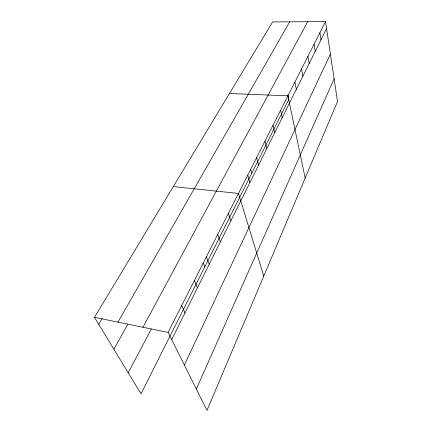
<?xml version="1.0" encoding="UTF-8"?>
<svg xmlns="http://www.w3.org/2000/svg" width="432" height="432" viewBox="0 0 432 432"><rect width="100%" height="100%" fill="white"/><g stroke="black" fill="none" stroke-linecap="round" stroke-linejoin="round"><path stroke-width="0.65" d="M196.333 389.027L334.114 78.802M184.378 365.04L330.399 54.07M171.688 339.584L326.576 28.631M325.517 21.6L337.527 101.493L206.993 410.4L168.107 332.402L325.517 21.6L272.608 21.935L94.473 317.32L141.021 393.822L288.83 99.419L287.879 94.878M128.201 372.757L151.308 329.006M142.965 327.256L307.665 21.713M113.875 349.207L127.64 324.567M117.941 322.132L289.683 21.827M98.734 324.319L102.173 318.519M229.462 93.479L287.923 95.834L305.159 178.087M173.308 186.602L238.486 193.45L263.758 276.059M94.473 317.32L168.107 332.402M181.672 305.624L184.977 312.898M194.411 280.471L197.473 287.815M203.305 263.11L204.773 266.846M206.404 256.792L209.239 264.19M217.706 234.473L220.342 241.904M228.382 213.392L230.834 220.838M247.774 175.1L249.907 182.547M250.695 169.366L251.775 173.221M256.608 157.664L258.595 165.1M265.005 141.08L266.868 148.495M273.008 125.28L274.752 132.667M280.638 110.219L282.269 117.569M294.883 82.091L296.32 89.365M301.541 68.942L302.891 76.172M307.913 56.354L309.188 63.536M314.026 44.285L315.22 51.419M319.891 32.713L321.014 39.793"/></g></svg>
